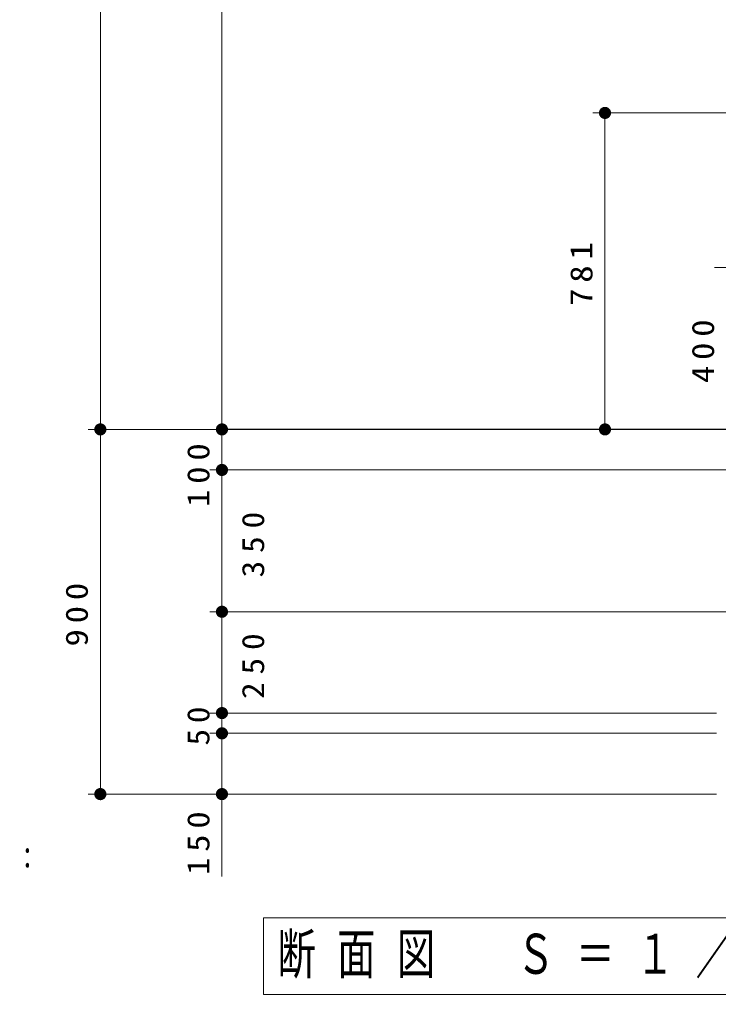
# Model space of a CAD drawing. Units: millimetres on the paper, with parts at other scales. Extents: x -365 to 12, y -38 to 257.
# Drawn here: x -163.9 to -106.4, y 97.5 to 177.7 of the extents above; entities that cross this region are included whole.
import ezdxf

# ---------------------------------------------------------------- set-up
doc = ezdxf.new("R2010")
doc.units = ezdxf.units.MM
doc.layers.add('LY_1', color=7, linetype='Continuous', lineweight=25)
doc.styles.add('ＭＳ ゴシック', font='')
doc.styles.get('ＭＳ ゴシック').set_extended_font_data('MS Gothic')

# ---------------------------------------------------------------- blocks, each defined once
blk = doc.blocks.new('filled_dot')
at = {"color": 0, "linetype": 'Continuous', "lineweight": -2, "const_width": 1.25}
blk.add_lwpolyline([(-0.625, 0, 1), (0.625, 0, 1)], format="xyb", close=True, dxfattribs=at)

msp = doc.modelspace()

# ---------------------------------------------------------------- linework, layer by layer
at = {"layer": 'LY_1', "lineweight": 13}
for p, q in [((-157.28, 144.025), (-157.28, 229.189)), ((-147.28, 144.025), (-147.28, 223.524)), ((-79.572, 170.061), (-116.781, 170.061)), ((-115.781, 144.025), (-115.781, 170.061)), ((-96.281, 157.358), (-106.781, 157.358)), ((-138.28, 144.025), (-158.28, 144.025)), ((-157.28, 114.025), (-157.28, 144.025)), ((-147.28, 137.584), (-147.28, 144.025)), ((-98.28, 140.691), (-148.28, 140.691)), ((-147.28, 129.025), (-147.28, 140.691)), ((-104.458, 129.025), (-148.28, 129.025)), ((-147.28, 120.691), (-147.28, 129.025)), ((-106.614, 120.691), (-148.28, 120.691)), ((-147.28, 119.025), (-147.28, 120.691)), ((-106.614, 119.025), (-148.28, 119.025)), ((-147.28, 107.259), (-147.28, 119.025)), ((-106.614, 114.025), (-158.28, 114.025)), ((-97.364, 103.841), (-143.864, 103.841)), ((-143.864, 103.841), (-143.864, 97.541)), ((-143.864, 97.541), (-97.364, 97.541))]:
    msp.add_line(p, q, dxfattribs=at)
at = {"layer": 'LY_1'}
for p, q in [((-95.614, 144.025), (-147.28, 144.025)), ((-85.614, 144.025), (-137.28, 144.025))]:
    msp.add_line(p, q, dxfattribs=at)

# ---------------------------------------------------------------- block references
at = {"layer": 'LY_1', "lineweight": 13, "xscale": 0.4, "yscale": 0.4}
for p, rotation in [((-115.781, 170.061), 270), ((-157.28, 144.025), 270), ((-147.28, 144.025), 90), ((-147.28, 144.025), 270), ((-115.781, 144.025), 90), ((-147.28, 140.691), 270), ((-147.28, 129.025), 270), ((-147.28, 120.691), 270), ((-147.28, 119.025), 270), ((-157.28, 114.025), 90), ((-147.28, 114.025), 90)]:
    msp.add_blockref('filled_dot', p, dxfattribs=dict(at, rotation=rotation))

# ---------------------------------------------------------------- texts
at = {"layer": 'LY_1', "char_height": 1.833, "rotation": 90, "style": 'ＭＳ ゴシック'}
for s, insert, attachment_point in [('\\T1.33;\\W1.15;781', (-116.781, 157.043), 8), ('\\T1.33;\\W1.15;400', (-106.781, 150.691), 8), ('\\T1.33;\\W1.15;100', (-148.28, 140.501), 8), ('\\T1.47;\\W1.1;350', (-143.78, 131.847), 7), ('\\T1.33;\\W1.15;900', (-158.28, 129.025), 8), ('\\T1.47;\\W1.1;250', (-143.78, 121.847), 7), ('\\T1.34;\\W1.1;50', (-148.28, 119.858), 8), ('\\T1.33;\\W1.15;150', (-148.28, 110.227), 8)]:
    msp.add_mtext(s, dxfattribs=dict(at, insert=insert, attachment_point=attachment_point))
at = {"layer": 'LY_1', "style": 'ＭＳ ゴシック'}
for s, insert, char_height, attachment_point in [('\\T1.51;\\W0.7;ベンチ用クランプ:', (-189.166, 108.968), 2.199, 4), ('\\T1.56;\\W0.7;断面図\u3000Ｓ＝１／30', (-120.614, 100.691), 3.299, 5)]:
    msp.add_mtext(s, dxfattribs=dict(at, insert=insert, char_height=char_height, attachment_point=attachment_point))

doc.saveas('drawing.dxf')
